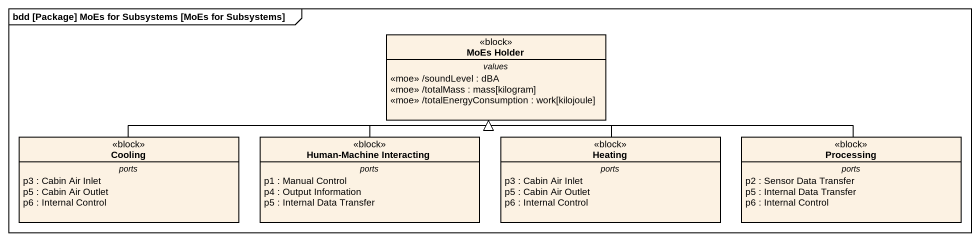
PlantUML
@startuml
mainframe bdd [Package] MoEs for Subsystems [MoEs for Subsystems]
hide circle
hide empty members
class "MoEs Holder" as MoEs_Holder <<block>> {
  -- values --
  <<moe>> /soundLevel : dBA
  <<moe>> /totalMass : mass[kilogram]
  <<moe>> /totalEnergyConsumption : work[kilojoule]
}
class Cooling <<block>> {
  -- ports --
  p3 : Cabin Air Inlet
  p5 : Cabin Air Outlet
  p6 : Internal Control
}
class "Human-Machine Interacting" as Human_Machine_Interacting <<block>> {
  -- ports --
  p1 : Manual Control
  p4 : Output Information
  p5 : Internal Data Transfer
}
class Heating <<block>> {
  -- ports --
  p3 : Cabin Air Inlet
  p5 : Cabin Air Outlet
  p6 : Internal Control
}
class Processing <<block>> {
  -- ports --
  p2 : Sensor Data Transfer
  p5 : Internal Data Transfer
  p6 : Internal Control
}
Cooling -right-|> MoEs_Holder
Human_Machine_Interacting -up-|> MoEs_Holder
Heating -up-|> MoEs_Holder
Processing -left-|> MoEs_Holder
@enduml
